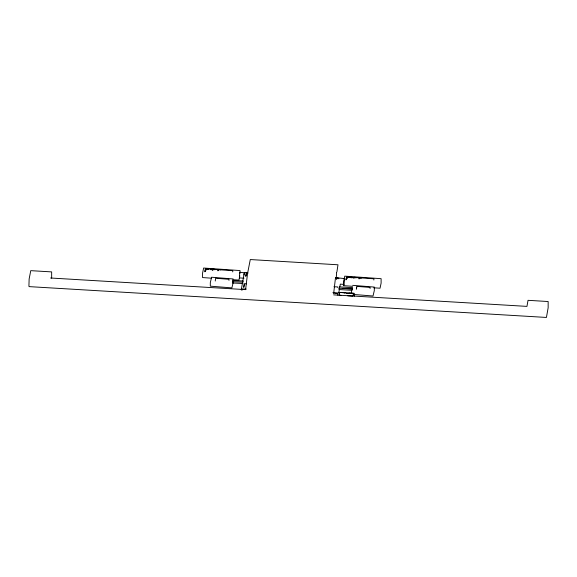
<?xml version="1.0" encoding="UTF-8"?>
<svg xmlns="http://www.w3.org/2000/svg" width="577" height="577" viewBox="0 0 577 577"><rect width="100%" height="100%" fill="white"/><g stroke="black" fill="none" stroke-linecap="round" stroke-linejoin="round"><path stroke-width="0.87" d="M245.903 275.546L245.788 276.361L245.903 274.854L246.502 275.171L246.725 272.971L247.995 273.044M339.197 288.716L339.298 288.118M333.643 293.606L335.432 278.251M352.258 287.836L352.208 288.983L339.197 288.212L339.298 287.613M241.958 290.289L242.174 288.889L246.285 289.106M352.258 289.135L352.208 290.31M241.251 289.849L244.352 272.524L247.648 272.719M243.97 274.969L244.352 272.82L239.772 272.25L239.383 277.898L243.97 278.172M244.309 284.31L243.754 287.411L244.309 283.704L246.545 283.834M336.283 277.638L336.593 272.38M337.725 295.092L338.021 293.455M351.343 290.26L339.197 289.539L339.298 288.788M338.786 292.676L339.55 288.406M339.853 286.697L340.315 284.136L343.95 284.389L344.512 278.59L335.655 277.645M336.896 271.969L337.985 264.785L250.288 259.556L247.533 273.606L245.593 289.625L50.567 278.006M339.218 295.078L339.716 292.431L353.348 293.282L353.124 295.612M232.848 281.67L232.942 280.472L243.083 281.006L242.989 282.196L232.848 281.67L232.92 280.494M232.848 282.997L232.942 281.713L232.848 282.997L242.989 283.531M205.34 269.279L204.885 271.781L205.34 269.546M205.7 269.82L205.434 271.118L205.7 268.846L232.747 270.671L232.747 271.904M346.452 277.4L346.005 279.895L346.452 277.667M346.813 277.934L346.553 279.232L346.813 276.967L373.86 278.785L373.86 280.025M239.823 275.828L238.928 280.097L232.719 279.665M352.547 286.3L343.683 285.68L343.95 284.389M356.752 287.469L356.355 289.156L356.752 286.372L370.081 287.418L370.081 288.507M233.195 282.456L231.889 287.887L210.302 286.163L210.302 282.665L211.608 277.234L233.195 278.958M218.221 269.798L217.947 270.822L218.221 269.416L220.198 269.589L220.198 269.971M333.607 294.869L526.952 306.387L528.034 300.321L548.15 301.526L548.15 307.779L546.426 317.444L29.016 286.618M344.361 292.993L344.599 292.626M346.157 293.231L349.489 293.426M335.504 278.013L338.8 278.208L338.8 278.684M247.656 273.195L246.148 273.101L246.018 274.753M352.309 287.663L339.298 286.884L339.197 289.539M333.946 286.726L337.711 286.949L337.711 287.425M342.767 288.327L352.316 288.897M338.331 292.388L345.428 292.806M348.977 293.022L354.307 293.34L354.307 296.189M332.886 292.676L338.021 292.979M334.595 293.253L337.163 293.404M339.218 295.273L340.928 295.381M347.743 295.806L352.857 296.124M350.708 277.688L352.41 277.804M210.439 269.625L212.141 269.74M373.838 287.786L380.041 288.219L381.116 283.091L381.116 278.684L344.75 276.145L343.683 281.273L343.683 285.68M211.434 278.179L202.563 277.566L202.563 273.152L203.638 268.031L240.003 270.563L240.003 273.209M352.72 285.348L374.307 287.072L374.307 290.577L373.009 296.008L354.011 294.494M354.062 277.631L356.153 277.818L356.153 277.429L354.062 277.248L353.831 278.518M348.991 277.263L347.57 277.14L347.304 278.136L347.57 276.751L349.698 276.938L349.698 277.328M28.922 285.976L29.138 279.001L30.754 270.656L51.656 271.904L51.656 278.157M351.422 290.786L351.422 292.561M339.456 293.996L339.456 294.919M337.985 278.814L337.985 278.33L336.658 278.251L336.521 279.528M228.961 280.393L228.961 279.297L215.639 278.251L215.243 281.035M206.458 268.637L206.191 270.022L206.458 269.019L208.578 269.207L208.578 268.824L206.458 268.637M212.949 269.127L212.711 270.397L212.949 269.509L215.033 269.697L215.033 269.315L212.949 269.127M359.334 277.53L359.06 278.943L359.334 277.919L361.31 278.092L361.31 277.71L359.334 277.53"/></g></svg>
